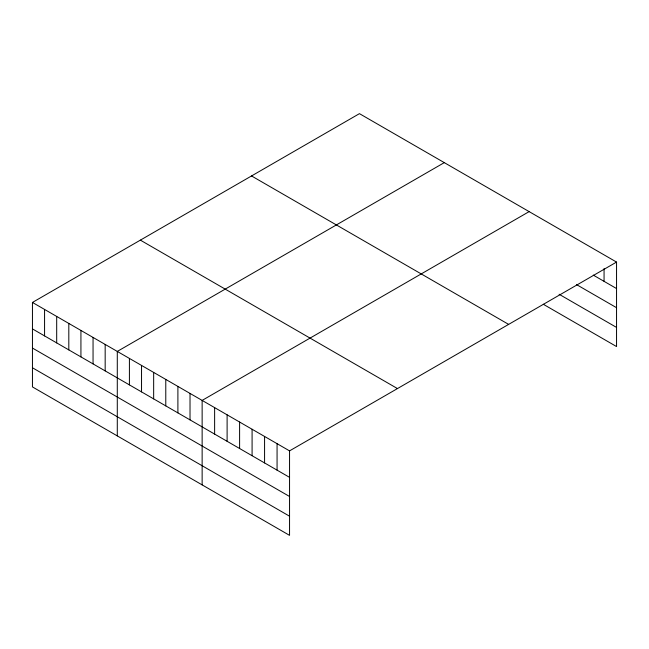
<?xml version="1.0" encoding="UTF-8"?>
<svg xmlns="http://www.w3.org/2000/svg" width="649" height="649" viewBox="0 0 649 649"><rect width="100%" height="100%" fill="white"/><g stroke="black" fill="none" stroke-linecap="round" stroke-linejoin="round"><path stroke-width="0.97" d="M32.45 302.442L289.551 450.877L289.551 535.352L32.45 386.918L32.45 302.442L359.449 113.648L616.55 262.082L616.55 346.558L543.286 304.259M444.289 162.631L117.291 351.425L117.291 435.901M529.138 211.615L202.139 400.409L202.139 484.884M289.551 450.877L616.55 262.082M593.243 275.095L616.55 288.554M576.588 284.627L616.55 307.699M559.105 294.257L616.55 327.421M251.536 175.952L508.638 324.386M140.362 240.138L397.464 388.573M32.45 328.905L289.551 477.348M32.45 348.051L289.551 496.485M32.45 367.772L289.551 516.206M604.065 268.597L604.065 281.341M277.066 443.665L277.066 470.136M264.573 436.461L264.573 462.924M252.088 429.249L252.088 455.712M239.603 422.037L239.603 448.508M227.109 414.825L227.109 441.296M214.624 407.621L214.624 434.084M190.019 393.408L190.019 419.879M177.899 386.415L177.899 412.878M165.779 379.414L165.779 405.885M153.659 372.421L153.659 398.884M141.539 365.419L141.539 391.891M129.411 358.418L129.411 384.889M105.17 344.424L105.17 370.895M93.05 337.431L93.05 363.894M80.93 330.43L80.93 356.901M68.81 323.437L68.81 349.9M56.69 316.436L56.69 342.899M44.57 309.435L44.57 335.906"/></g></svg>
